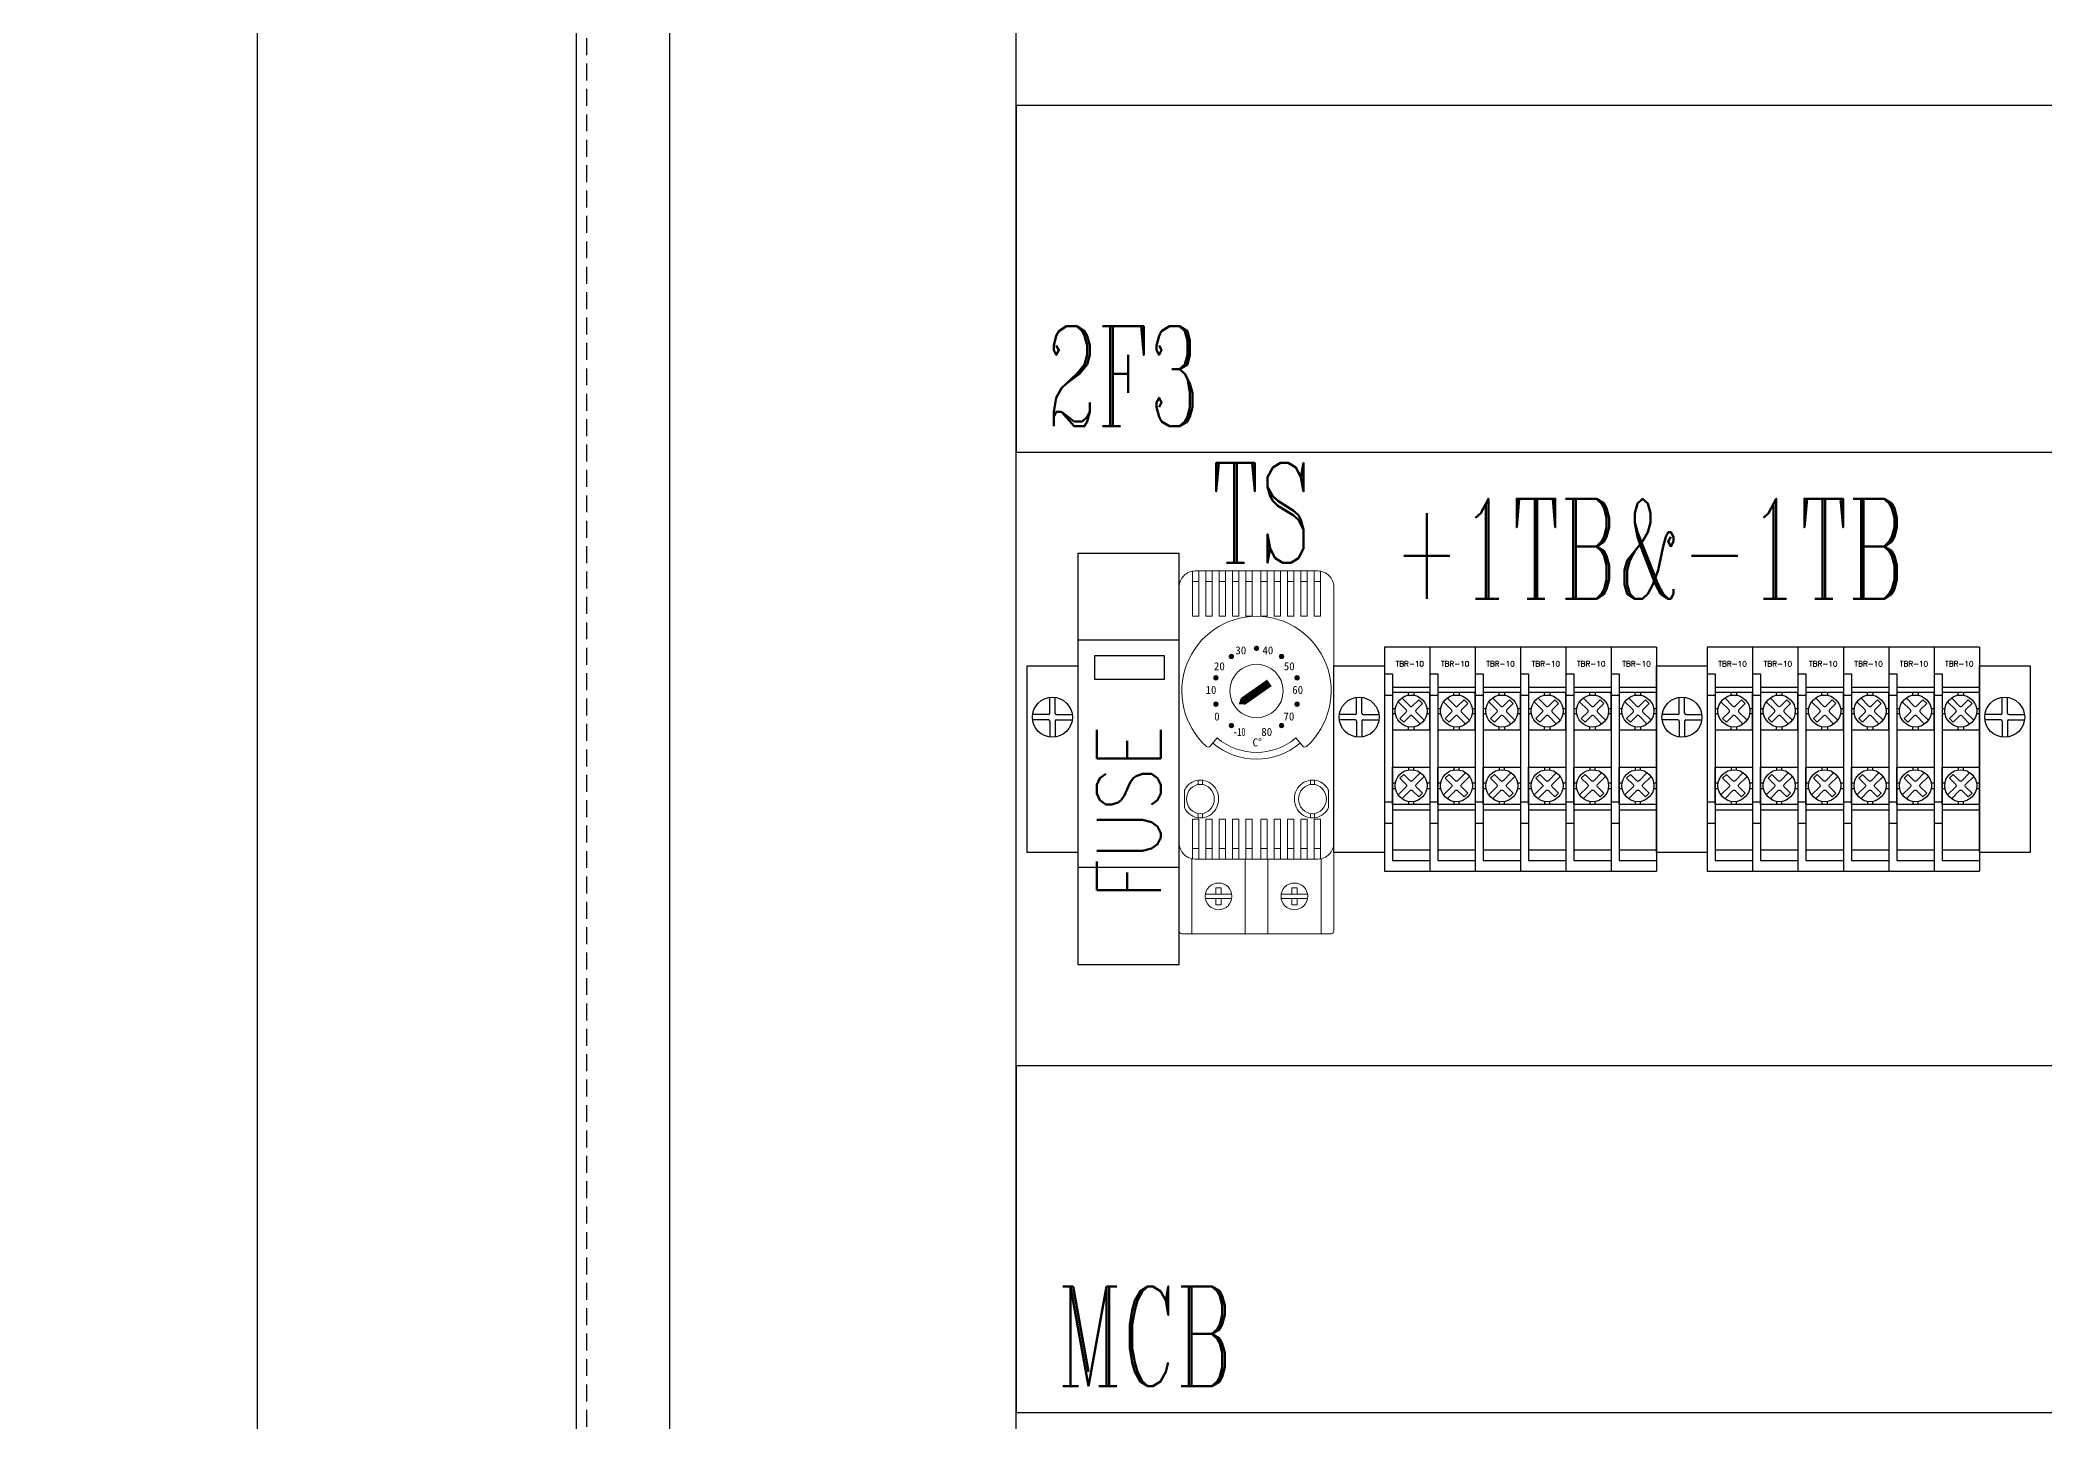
# Model space of a CAD drawing. Header units: millimetres. Extents: x 21506 to 58194, y 6783 to 13041.
# Drawn here: x 23497.2 to 23873, y 11509.7 to 11768.8 of the extents above; entities that cross this region are included whole.
import ezdxf
from ezdxf.enums import TextEntityAlignment as Align

# ---------------------------------------------------------------- set-up
doc = ezdxf.new("R2010")
doc.units = ezdxf.units.MM
doc.linetypes.add('HIDDEN', pattern=[9.525, 6.35, -3.175])
doc.layers.add('TEXT', color=11, linetype='Continuous')
doc.styles.add('CHINA', font='ROMANC.SHX', dxfattribs={"width": 0.8, "bigfont": 'stsl.shx'})
doc.styles.get("Standard").update_dxf_attribs({"font": ''})
doc.styles.add('STSL', font='simplex', dxfattribs={"bigfont": 'STSL.SHX'})
doc.styles.add('文字-水平', font='txt.shx', dxfattribs={"bigfont": 'ccad.shx'})
doc.styles.get('Standard').set_extended_font_data('MingLiU')
doc.dimstyles.get("Standard").update_dxf_attribs({"dimtxt": 0.18, "dimasz": 0.18, "dimexe": 0.18, "dimexo": 0.0625, "dimgap": 0.09, "dimtad": 0, "dimtih": 1, "dimtoh": 1, "dimdec": 4, "dimzin": 0, "dimdsep": 46, "dimtxsty": 'Standard', "dimcen": 0.09, "dimadec": 0, "dimazin": 0, "dimtfac": 1, "dimtdec": 4, "dimtofl": 0, "dimtmove": 0, "dimatfit": 3, "dimfxl": 1, "dimtolj": 1, "dimtzin": 0, "dimarcsym": 0})

# ---------------------------------------------------------------- blocks, each defined once
blk = doc.blocks.new('MLIBTB1C')
at = {"color": 1}
for p, q in [((4.25, 8.59), (4.25, 11.55)), ((4.25, 8.59), (4.25, 11.55)), ((5.25, 8.59), (5.25, 11.55)), ((5.25, 8.59), (5.25, 11.55)), ((4, 8.34), (1.03, 8.34)), ((4, 8.34), (1.03, 8.34)), ((5.5, 8.34), (8.47, 8.34)), ((5.5, 8.34), (8.47, 8.34)), ((4, 7.34), (1.03, 7.34)), ((4, 7.34), (1.03, 7.34)), ((4.25, 7.09), (4.25, 4.12)), ((4.25, 7.09), (4.25, 4.12)), ((5.25, 7.09), (5.25, 4.12)), ((5.25, 7.09), (5.25, 4.12)), ((5.5, 7.34), (8.47, 7.34)), ((5.5, 7.34), (8.47, 7.34))]:
    blk.add_line(p, q, dxfattribs=at)
blk.add_lwpolyline([(9.5, 17.5), (9.5, -17.5), (0, -17.5), (0, 17.5)], close=True, dxfattribs=at)
blk.add_lwpolyline([(9.5, 17.5), (9.5, -17.5), (0, -17.5), (0, 17.5)], close=True, dxfattribs=at)
blk.add_circle((4.75, 7.84), 3.75, dxfattribs=at)
blk.add_circle((4.75, 7.84), 3.75, dxfattribs=at)
for centre, start, end in [((4, 8.59), 270, 0), ((4, 8.59), 270, 0), ((5.5, 8.59), 180, 270), ((5.5, 8.59), 180, 270), ((4, 7.09), 0, 90), ((4, 7.09), 0, 90), ((5.5, 7.09), 90, 180), ((5.5, 7.09), 90, 180)]:
    blk.add_arc(centre, 0.25, start, end, dxfattribs=at)
blk = doc.blocks.new('THERMOSTAT')
at = {"lineweight": 0}
for p, q in [((-12, 33.12), (-12, 41.6)), ((-10.8, 33.12), (-10.8, 41.6)), ((-9.5, 33.12), (-9.5, 41.6)), ((-8.3, 33.12), (-8.3, 41.6)), ((-7, 33.12), (-7, 41.6)), ((-5.8, 33.12), (-5.8, 41.6)), ((-4.5, 33.12), (-4.5, 41.6)), ((-3.3, 33.12), (-3.3, 41.6)), ((-2, 33.12), (-2, 41.6)), ((-0.8, 33.12), (-0.8, 41.6)), ((0.8, 33.12), (0.8, 41.6)), ((2, 33.12), (2, 41.6)), ((3.3, 33.12), (3.3, 41.6)), ((4.5, 33.12), (4.5, 41.6)), ((5.8, 33.12), (5.8, 41.6)), ((7, 33.12), (7, 41.6)), ((8.3, 33.12), (8.3, 41.6)), ((9.5, 33.12), (9.5, 41.6)), ((10.8, 33.12), (10.8, 41.6)), ((12, 33.12), (12, 41.6)), ((-10.8, 39.6), (-12, 39.6)), ((-8.3, 39.6), (-9.5, 39.6)), ((-5.8, 39.6), (-7, 39.6)), ((-3.3, 39.6), (-4.5, 39.6)), ((-0.8, 39.6), (-2, 39.6)), ((0.8, 39.6), (2, 39.6)), ((3.3, 39.6), (4.5, 39.6)), ((5.8, 39.6), (7, 39.6)), ((8.3, 39.6), (9.5, 39.6)), ((10.8, 39.6), (12, 39.6)), ((-10.8, 33.12), (-12, 33.12)), ((-8.3, 33.12), (-9.5, 33.12)), ((-5.8, 33.12), (-7, 33.12)), ((-3.3, 33.12), (-4.5, 33.12)), ((-0.8, 33.12), (-2, 33.12)), ((0.8, 33.12), (2, 33.12)), ((3.3, 33.12), (4.5, 33.12)), ((5.8, 33.12), (7, 33.12)), ((8.3, 33.12), (9.5, 33.12)), ((10.8, 33.12), (12, 33.12)), ((-7.39, 10.29), (-8.67, 8.76)), ((7.39, 10.29), (8.67, 8.76)), ((-13.5, -2.82), (-13.5, 0.52)), ((-10.9, 1.57), (-10.9, 2.37)), ((-10.1, 1.57), (-10.1, 2.37)), ((10.1, 1.57), (10.1, 2.37)), ((10.9, 1.57), (10.9, 2.37)), ((13.5, -2.82), (13.5, 0.52)), ((-10.8, -4.9), (-12, -4.9)), ((-12, -4.9), (-12, -12.36)), ((-10.9, -4.68), (-10.9, -3.87)), ((-10.8, -4.9), (-10.8, -12.4)), ((-10.1, -4.68), (-10.1, -3.87)), ((-8.3, -4.9), (-9.5, -4.9)), ((-9.5, -4.9), (-9.5, -12.4)), ((-8.3, -4.9), (-8.3, -12.4)), ((-5.8, -4.9), (-7, -4.9)), ((-7, -4.9), (-7, -12.4)), ((-5.8, -4.9), (-5.8, -12.4)), ((-3.3, -4.9), (-4.5, -4.9)), ((-4.5, -4.9), (-4.5, -12.4)), ((-3.3, -4.9), (-3.3, -12.4)), ((-0.8, -4.9), (-2, -4.9)), ((-2, -4.9), (-2, -12.4)), ((-0.8, -4.9), (-0.8, -12.4)), ((0.8, -4.9), (2, -4.9)), ((0.8, -4.9), (0.8, -12.4)), ((2, -4.9), (2, -12.4)), ((3.3, -4.9), (4.5, -4.9)), ((3.3, -4.9), (3.3, -12.4)), ((4.5, -4.9), (4.5, -12.4)), ((5.8, -4.9), (7, -4.9)), ((5.8, -4.9), (5.8, -12.4)), ((7, -4.9), (7, -12.4)), ((8.3, -4.9), (9.5, -4.9)), ((8.3, -4.9), (8.3, -12.4)), ((9.5, -4.9), (9.5, -12.4)), ((10.1, -4.68), (10.1, -3.87)), ((10.8, -4.9), (12, -4.9)), ((10.8, -4.9), (10.8, -12.4)), ((10.9, -4.68), (10.9, -3.87)), ((12, -4.9), (12, -12.4)), ((-10.8, -10.4), (-12, -10.4)), ((-8.3, -10.4), (-9.5, -10.4)), ((-5.8, -10.4), (-7, -10.4)), ((-3.3, -10.4), (-4.5, -10.4)), ((-0.8, -10.4), (-2, -10.4)), ((0.8, -10.4), (2, -10.4)), ((3.3, -10.4), (4.5, -10.4)), ((5.8, -10.4), (7, -10.4)), ((8.3, -10.4), (9.5, -10.4)), ((10.8, -10.4), (12, -10.4)), ((-12.1, -12.4), (-12.1, -26.4)), ((-2.1, -26.4), (-2.1, -12.4)), ((2.1, -26.4), (2.1, -12.4)), ((12.1, -12.4), (12.1, -26.4)), ((-7.6, -17.8), (-6.6, -17.8)), ((-7.6, -19), (-7.6, -17.8)), ((-6.6, -19), (-6.6, -17.8)), ((7.6, -17.8), (6.6, -17.8)), ((6.6, -19), (6.6, -17.8)), ((7.6, -19), (7.6, -17.8)), ((-9.6, -19), (-4.6, -19)), ((-9.6, -19.8), (-4.6, -19.8)), ((-7.6, -19.8), (-7.6, -21)), ((-7.6, -21), (-6.6, -21)), ((-6.6, -19.8), (-6.6, -21)), ((9.6, -19), (4.6, -19)), ((9.6, -19.8), (4.6, -19.8)), ((6.6, -19.8), (6.6, -21)), ((7.6, -21), (6.6, -21)), ((7.6, -19.8), (7.6, -21))]:
    blk.add_line(p, q, dxfattribs=at)
for points in [[(-14, -26.4), (14, -26.4, 0.414214), (14.5, -25.9), (14.5, 38.6, 0.414214), (11.5, 41.6), (-11.5, 41.6, 0.414214), (-14.5, 38.6), (-14.5, -25.9, 0.414214)], [(-11.5, -12.4), (11.5, -12.4, 0.414214), (14.5, -9.4), (14.5, 38.6, 0.414214), (11.5, 41.6), (-11.5, 41.6, 0.414214), (-14.5, 38.6), (-14.5, -9.4, 0.414214)]]:
    blk.add_lwpolyline(points, format="xyb", close=True, dxfattribs=at)
at = {"lineweight": 0, "const_width": 0.5}
for points in [[(-0.25, 27.1, 1), (0.25, 27.1, 1)], [(-4.9, 25.42, 1), (-4.5, 25.72, 1)], [(4.9, 25.42, -1), (4.5, 25.72, -1)], [(-7.69, 21.33, 1), (-7.53, 21.81, 1)], [(7.69, 21.33, -1), (7.53, 21.81, -1)], [(-7.53, 16.39, 1), (-7.69, 16.87, 1)], [(7.53, 16.39, -1), (7.69, 16.87, -1)], [(-4.5, 12.48, 1), (-4.9, 12.77, 1)], [(4.5, 12.48, -1), (4.9, 12.77, -1)]]:
    blk.add_lwpolyline(points, format="xyb", close=True, dxfattribs=at)
at = {"lineweight": 0}
blk.add_lwpolyline([(2.42, 20.62, 1.5, 1.5, 0), (-1.68, 17.75, 3, 0, 0), (-3.32, 16.6, 0, 0, 0)], format="xyseb", dxfattribs=at)
for centre, radius in [((0, 19.1), 5), ((-7.1, -19.4), 2.5), ((7.1, -19.4), 2.5)]:
    blk.add_circle(centre, radius, dxfattribs=at)
for centre, radius, start, end in [((0, 19.1), 14, 312.1226, 227.8774), ((-9.05, 9.09), 0.5, 227.8774, 320), ((0, 19.1), 12.75, 230, 310), ((0, 19.1), 11.5, 230, 310), ((9.05, 9.09), 0.5, 220, 312.1226)]:
    blk.add_arc(centre, radius, start, end, dxfattribs=at)
blk.add_ellipse((-10.5, -1.15), major_axis=(0, -2.75), ratio=0.945455, dxfattribs=at)
at = {"lineweight": 0, "extrusion": (0, 0, -1)}
blk.add_ellipse((10.5, -1.15), major_axis=(0, -2.75), ratio=0.945455, dxfattribs=at)
at = {"lineweight": 0}
for points in [[(-13.5, -2.82), (-13.34, -3.13), (-13.14, -3.42), (-12.51, -4.07), (-12.04, -4.37), (-11.19, -4.65), (-10.84, -4.7), (-10.5, -4.7), (-10.17, -4.7), (-9.85, -4.65), (-9.02, -4.4), (-8.54, -4.1), (-7.76, -3.32), (-7.46, -2.84), (-7.11, -1.79), (-7.06, -1.22), (-7.2, -0.12), (-7.4, 0.41), (-8.01, 1.33), (-8.42, 1.72), (-9.38, 2.25), (-9.93, 2.39), (-11.02, 2.4), (-11.56, 2.27), (-12.53, 1.75), (-12.95, 1.38), (-13.35, 0.79), (-13.43, 0.66), (-13.5, 0.52)], [(13.5, -2.82), (13.34, -3.13), (13.14, -3.42), (12.51, -4.07), (12.04, -4.37), (11.19, -4.65), (10.84, -4.7), (10.5, -4.7), (10.17, -4.7), (9.85, -4.65), (9.02, -4.4), (8.54, -4.1), (7.76, -3.32), (7.46, -2.84), (7.11, -1.79), (7.06, -1.22), (7.2, -0.12), (7.4, 0.41), (8.01, 1.33), (8.42, 1.72), (9.38, 2.25), (9.93, 2.39), (11.02, 2.4), (11.56, 2.27), (12.53, 1.75), (12.95, 1.38), (13.35, 0.79), (13.43, 0.66), (13.5, 0.52)]]:
    blk.add_open_spline(points, degree=3, knots=[5.207484, 5.207484, 5.207484, 5.207484, 5.508181, 5.508181, 5.983199, 5.983199, 6.283185, 6.283185, 6.283185, 6.566168, 6.566168, 7.041186, 7.041186, 7.516204, 7.516204, 7.991222, 7.991222, 8.46624, 8.46624, 8.941258, 8.941258, 9.416276, 9.416276, 9.891294, 9.891294, 10.366312, 10.366312, 10.500426, 10.500426, 10.500426, 10.500426], dxfattribs=at)
for s, p in [('30', (-3.96, 25.97)), ('40', (1.11, 25.97)), ('20', (-7.98, 22.99)), ('50', (5.12, 22.99)), ('10', (-9.55, 18.55)), ('60', (6.7, 18.55)), ('0', (-7.92, 13.57)), ('70', (5.06, 13.57)), ('80', (0.9, 10.67)), ('C°', (-0.74, 8.71))]:
    blk.add_text(s, height=1.5, dxfattribs=at).set_placement(p)
at = {"lineweight": 0, "width": 0.75}
blk.add_text('-10', height=1.5, dxfattribs=at).set_placement((-4.36, 10.67))
blk = doc.blocks.new('溫控器B')
at = {"lineweight": 0}
blk.add_blockref('THERMOSTAT', (0, 0), dxfattribs=at)
blk = doc.blocks.new('*D92')
at = {"color": 3, "lineweight": -2, "ltscale": 0.5}
for p, q in [((23589.63, 12013.98), (23533.86, 12013.98)), ((23537.86, 11995.98), (23537.86, 10831.98)), ((23589.63, 10813.98), (23533.86, 10813.98))]:
    blk.add_line(p, q, dxfattribs=at)
at = {"color": 3}
for points in [[(23540.86, 11995.98), (23534.86, 11995.98), (23537.86, 12013.98)], [(23534.86, 10831.98), (23540.86, 10831.98), (23537.86, 10813.98)]]:
    blk.add_solid(points, dxfattribs=at)
at = {"layer": 'Defpoints', "color": 0}
for p in [(23597.63, 12013.98), (23537.86, 10813.98), (23597.63, 10813.98)]:
    blk.add_point(p, dxfattribs=at)
at = {"color": 3, "insert": (23516.86, 11413.98), "char_height": 30, "attachment_point": 5, "rotation": 90, "style": 'STSL'}
blk.add_mtext('\\A1;1200', dxfattribs=at)
blk = doc.blocks.new('MLIBTB4A')
for p, q in [((8.5, 21), (0, 21)), ((0, 21), (0, -21)), ((8.5, 21), (8.5, -21)), ((0, 16), (1.5, 16)), ((1.5, 16), (1.5, -19)), ((0, 12), (1.5, 12)), ((1.5, 13.5), (8.5, 13.5)), ((0, -8), (1.5, -8)), ((1.5, -9.5), (8.5, -9.5)), ((0, -12), (1.5, -12)), ((1.5, -17), (8.5, -17)), ((0, -21), (8.5, -21)), ((1.5, -19), (8.5, -19)), ((8.5, -19), (8.5, -21))]:
    blk.add_line(p, q)
for points in [[(1.5, 5.5), (8.5, 5.5), (8.5, 12.5), (1.5, 12.5)], [(1.5, -1.5), (8.5, -1.5), (8.5, -8.5), (1.5, -8.5)]]:
    blk.add_lwpolyline(points, close=True)
for points in [[(3.26, 11.45), (4.79, 9.92, 0.414214), (5.21, 9.92), (6.41, 11.12), (7.12, 10.41), (5.92, 9.21, 0.414214), (5.92, 8.79), (7.45, 7.26)], [(6.74, 6.55), (5.21, 8.08, 0.414214), (4.79, 8.08), (3.59, 6.88), (2.88, 7.59), (4.08, 8.79, 0.414214), (4.08, 9.21), (2.55, 10.74)], [(6.74, -2.55), (5.21, -4.08, -0.414214), (4.79, -4.08), (3.59, -2.88), (2.88, -3.59), (4.08, -4.79, -0.414214), (4.08, -5.21), (2.55, -6.74)], [(3.26, -7.45), (4.79, -5.92, -0.414214), (5.21, -5.92), (6.41, -7.12), (7.12, -6.41), (5.92, -5.21, -0.414214), (5.92, -4.79), (7.45, -3.26)]]:
    blk.add_lwpolyline(points, format="xyb")
for points in [[(4.5, 11.96), (4.5, 12.5)], [(5.5, 12.5), (5.5, 11.96)], [(1.5, 9.5), (2.04, 9.5)], [(2.04, 8.5), (1.5, 8.5)], [(7.96, 9.5), (8.5, 9.5)], [(8.5, 8.5), (7.96, 8.5)], [(4.5, 5.5), (4.5, 6.04)], [(5.5, 6.04), (5.5, 5.5)], [(4.5, -1.5), (4.5, -2.04)], [(5.5, -2.04), (5.5, -1.5)], [(2.04, -4.5), (1.5, -4.5)], [(1.5, -5.5), (2.04, -5.5)], [(8.5, -4.5), (7.96, -4.5)], [(7.96, -5.5), (8.5, -5.5)], [(4.5, -7.96), (4.5, -8.5)], [(5.5, -8.5), (5.5, -7.96)]]:
    blk.add_lwpolyline(points)
for centre in [(5, 9), (5, -5)]:
    blk.add_circle(centre, 3)
at = {"style": '文字-水平'}
blk.add_text('TBR-10', height=1, dxfattribs=at).set_placement((2.08, 17.36))
blk = doc.blocks.new('MLIBFUSI')
for p, q in [((0, 38.5), (0, -38.5)), ((19, 38.5), (0, 38.5)), ((19, -38.5), (19, 38.5)), ((19, 22.29), (0, 22.29)), ((19, -20.34), (0, -20.34)), ((0, -38.5), (19, -38.5))]:
    blk.add_line(p, q)
blk.add_lwpolyline([(3.21, 19.4), (16.19, 19.4), (16.19, 14.91), (3.21, 14.91)], close=True)
at = {"layer": 'TEXT', "style": 'STSL', "width": 0.8}
blk.add_text('FUSE', height=12, rotation=90, dxfattribs=at).set_placement((15.55, -26.24))

msp = doc.modelspace()

# ---------------------------------------------------------------- linework, layer by layer
msp.add_lwpolyline([(23597.631, 10813.98), (24397.631, 10813.98), (24397.631, 12013.98), (23597.631, 12013.98)], close=True)
at = {"color": 5, "linetype": 'HIDDEN', "ltscale": 0.5}
msp.add_lwpolyline([(23599.592, 10815.941), (24395.67, 10815.941), (24395.67, 12012.019), (23599.592, 12012.019)], close=True, dxfattribs=at)
at = {"color": 4}
for points in [[(23615.131, 12004.302), (23615.131, 10834.461), (23680.131, 10834.461), (23680.131, 12004.302)], [(23680.131, 11691.48), (24315.131, 11691.48), (24315.131, 11756.48), (23680.131, 11756.48)], [(23680.131, 11511.48), (24315.131, 11511.48), (24315.131, 11576.48), (23680.131, 11576.48)]]:
    msp.add_lwpolyline(points, close=True, dxfattribs=at)

# ---------------------------------------------------------------- block references
for name, p in [('MLIBFUSI', (23691.674, 11633.98)), ('MLIBTB4A', (23749.174, 11633.98)), ('MLIBTB4A', (23757.674, 11633.98)), ('MLIBTB4A', (23766.174, 11633.98)), ('MLIBTB4A', (23774.674, 11633.98)), ('MLIBTB4A', (23783.174, 11633.98)), ('MLIBTB4A', (23791.674, 11633.98)), ('MLIBTB4A', (23809.674, 11633.98)), ('MLIBTB4A', (23818.174, 11633.98)), ('MLIBTB4A', (23826.674, 11633.98)), ('MLIBTB4A', (23835.174, 11633.98)), ('MLIBTB4A', (23843.674, 11633.98)), ('MLIBTB4A', (23852.174, 11633.98)), ('MLIBTB1C', (23682.174, 11633.98)), ('MLIBTB1C', (23739.674, 11633.98)), ('MLIBTB1C', (23800.174, 11633.98)), ('MLIBTB1C', (23860.674, 11633.98))]:
    msp.add_blockref(name, p)
at = {"ltscale": 0.5}
msp.add_blockref('溫控器B', (23725.174, 11627.631), dxfattribs=at)

# ---------------------------------------------------------------- texts
at = {"layer": 'TEXT', "style": 'CHINA', "width": 0.6}
for s, p in [('2F3', (23700.178, 11705.739)), ('TS', (23726.05, 11680.135)), ('+1TB&-1TB', (23798.757, 11673.405)), ('MCB', (23704.309, 11525.742))]:
    msp.add_text(s, height=18.7281, dxfattribs=at).set_placement(p, align=Align.MIDDLE)

# ---------------------------------------------------------------- dimensions: what is measured, and where the dimension line sits
at = {"ltscale": 0.5}
dim = msp.add_linear_dim(base=(23537.865, 10813.98), p1=(23597.631, 12013.98), p2=(23597.631, 10813.98), angle=90, dimstyle='Standard', override={"dimscale": 2, "dimtxt": 15, "dimasz": 9, "dimexe": 2, "dimexo": 4, "dimgap": 3, "dimtad": 1, "dimtih": 0, "dimtoh": 0, "dimdec": 1, "dimzin": 8, "dimtxsty": 'STSL', "dimcen": 0, "dimclrd": 3, "dimclre": 3, "dimclrt": 3, "dimtdec": 1, "dimtix": 1, "dimfxl": 1.5}, dxfattribs=at)
dim.commit()
dim.dimension.update_dxf_attribs({"geometry": '*D92', "text_midpoint": (23516.865, 11413.98)})

doc.saveas('drawing.dxf')
